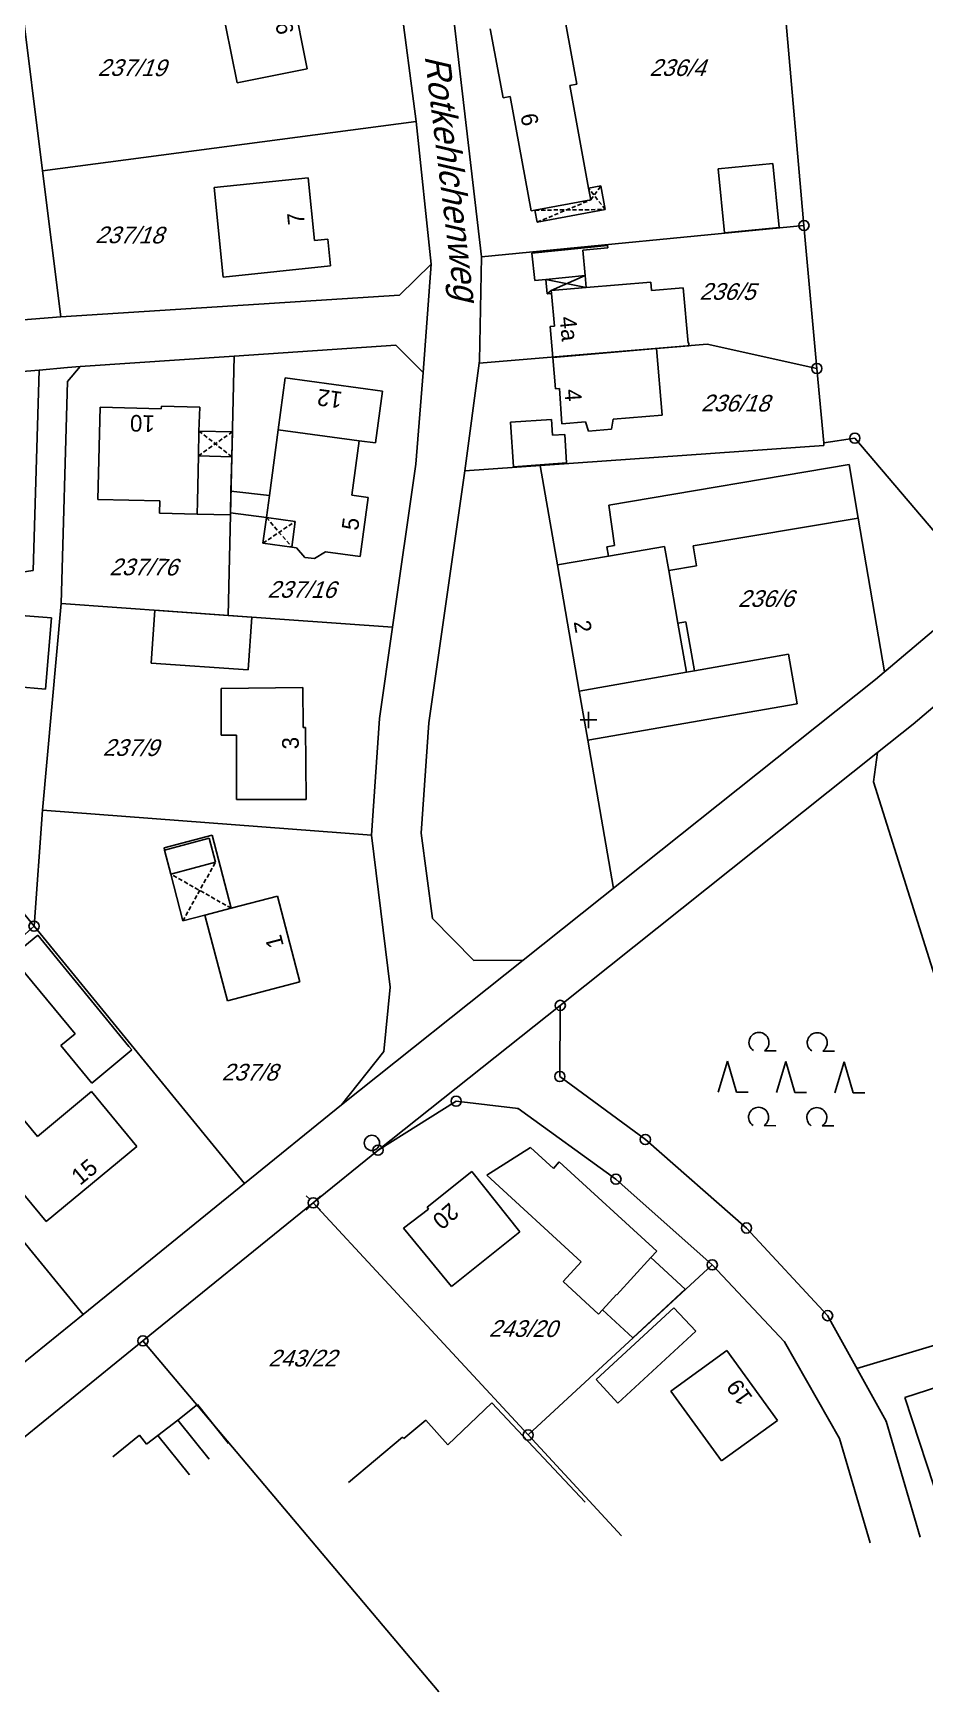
# Model space of a CAD drawing. Extents: x 4459737 to 4461180, y 5304018 to 5304640.
# Drawn here: x 4460733.3 to 4460840.4, y 5304083.2 to 5304282.5 of the extents above; entities that cross this region are included whole.
import ezdxf

# ---------------------------------------------------------------- set-up
doc = ezdxf.new("R2010")
doc.units = 0
doc.header["$MEASUREMENT"] = 0
doc.linetypes.add('DASHED', pattern=[0.75, 0.5, -0.25])
for name, color, linetype in [('1', 7, 'CONTINUOUS'), ('10', 7, 'CONTINUOUS'), ('14', 7, 'CONTINUOUS'), ('15', 7, 'CONTINUOUS'), ('3', 7, 'CONTINUOUS'), ('4', 7, 'CONTINUOUS'), ('5', 7, 'CONTINUOUS'), ('6', 7, 'CONTINUOUS'), ('7', 7, 'CONTINUOUS'), ('8', 7, 'CONTINUOUS'), ('9', 7, 'CONTINUOUS')]:
    doc.layers.add(name, color=color, linetype=linetype)
doc.styles.add('txt', font='TXT', dxfattribs={"height": 0.2})

# ---------------------------------------------------------------- blocks, each defined once
blk = doc.blocks.new('3')
at = {"layer": '1', "color": 2, "linetype": 'CONTINUOUS'}
blk.add_circle((0, 0), 0.917, dxfattribs=at)
blk = doc.blocks.new('10')
at = {"layer": '1', "color": 2, "linetype": 'CONTINUOUS'}
blk.add_circle((0, 0), 0.61, dxfattribs=at)
blk = doc.blocks.new('400')
at = {"layer": '15', "color": 7, "linetype": 'CONTINUOUS'}
for p, q in [((-1, 0), (0, 0)), ((0, 0), (0, 1)), ((0, 0), (1, 0)), ((0, -1), (0, 0))]:
    blk.add_line(p, q, dxfattribs=at)
blk = doc.blocks.new('200')
at = {"layer": '9', "color": 3, "linetype": 'CONTINUOUS'}
for p, q in [((-2.586837, 3.149885), (-1.186839, 3.149885)), ((4.413153, 3.149885), (5.813151, 3.149885)), ((-6.99999, 1.849997), (-8.099988, -1.849997)), ((-6.99999, 1.849997), (-5.899991, -1.849997)), ((0, 1.849997), (-1.099998, -1.849997)), ((0, 1.849997), (1.099998, -1.849997)), ((6.99999, 1.849997), (5.899991, -1.849997)), ((6.99999, 1.849997), (8.099988, -1.849997)), ((-5.899991, -1.849997), (-4.499993, -1.849997)), ((1.099998, -1.849997), (2.499996, -1.849997)), ((8.099988, -1.849997), (9.499986, -1.849997)), ((-2.586837, -5.850101), (-1.186839, -5.850101)), ((4.413153, -5.850101), (5.813151, -5.850101))]:
    blk.add_line(p, q, dxfattribs=at)
for centre in [(-3.249995, 4.149994), (3.749994, 4.149994), (-3.249995, -4.849993), (3.749994, -4.849993)]:
    blk.add_arc(centre, 1.199998, 303.547812, 236.700279, dxfattribs=at)
blk = doc.blocks.new('30')
at = {"layer": '1', "color": 2, "linetype": 'CONTINUOUS'}
for p, q in [((-0.86267, 0.86267), (-0.431335, 0.431335)), ((0.431335, 0.431335), (0.86267, 0.86267)), ((-0.86267, -0.86267), (-0.431335, -0.431335)), ((0.431335, -0.431335), (0.86267, -0.86267))]:
    blk.add_line(p, q, dxfattribs=at)
blk.add_circle((0, 0), 0.61, dxfattribs=at)

msp = doc.modelspace()

# ---------------------------------------------------------------- linework, layer by layer
at = {"layer": '1', "color": 2, "linetype": 'CONTINUOUS'}
for p in [(4460791.53, 5304153.31), (4460823.55, 5304125.28), (4460835.74, 5304115.75), (4460830.13, 5304113.68)]:
    msp.add_point(p, dxfattribs=at)
at = {"layer": '10', "color": 30, "linetype": 'CONTINUOUS'}
for p, q in [((4460796.25, 5304218.63), (4460794.18, 5304230.58)), ((4460832.41, 5304224.24), (4460835.55, 5304205.77)), ((4460799.9, 5304197.57), (4460802.98, 5304179.77))]:
    msp.add_line(p, q, dxfattribs=at)
at = {"layer": '3', "color": 7, "linetype": 'CONTINUOUS'}
for p, q in [((4460779.27, 5304271.93), (4460775.8, 5304298.69)), ((4460734.38, 5304265.97), (4460731.31, 5304290.77)), ((4460825.88, 5304259.41), (4460823.34, 5304288.4)), ((4460784.03, 5304282.44), (4460783.52, 5304286.49)), ((4460787.12, 5304255.64), (4460784.03, 5304282.44)), ((4460779.27, 5304271.93), (4460734.38, 5304265.97)), ((4460781.1, 5304254.78), (4460779.27, 5304271.93)), ((4460736.6, 5304248.44), (4460734.38, 5304265.97)), ((4460787.12, 5304255.64), (4460825.88, 5304259.41)), ((4460825.88, 5304259.41), (4460827.43, 5304242.24)), ((4460781.1, 5304254.78), (4460777.27, 5304251.03)), ((4460780.11, 5304241.74), (4460781.1, 5304254.78)), ((4460787.12, 5304255.64), (4460786.91, 5304243.14)), ((4460777.27, 5304251.03), (4460736.6, 5304248.44)), ((4460731.08, 5304248.02), (4460736.6, 5304248.44)), ((4460776.83, 5304245.02), (4460757.41, 5304243.71)), ((4460780.11, 5304241.74), (4460776.83, 5304245.02)), ((4460814.25, 5304245.15), (4460786.87, 5304242.87)), ((4460827.43, 5304242.24), (4460814.25, 5304245.15)), ((4460737.38, 5304240.66), (4460738.9, 5304242.46)), ((4460738.9, 5304242.46), (4460737.4, 5304242.36)), ((4460738.9, 5304242.46), (4460757.41, 5304243.71)), ((4460756.68, 5304212.55), (4460757.41, 5304243.71)), ((4460785.12, 5304229.95), (4460786.87, 5304242.87)), ((4460786.91, 5304243.14), (4460786.87, 5304242.87)), ((4460733.97, 5304242.04), (4460724.12, 5304241.29)), ((4460733.27, 5304217.95), (4460733.97, 5304242.04)), ((4460733.97, 5304242.04), (4460737.4, 5304242.36)), ((4460736.62, 5304213.98), (4460737.38, 5304240.66)), ((4460779.24, 5304230.74), (4460780.11, 5304241.74)), ((4460827.43, 5304242.24), (4460828.26, 5304233.29)), ((4460785.12, 5304229.95), (4460828.27, 5304232.97)), ((4460828.26, 5304233.29), (4460832, 5304233.87)), ((4460828.27, 5304232.97), (4460828.26, 5304233.29)), ((4460847.36, 5304215.78), (4460832, 5304233.87)), ((4460779.24, 5304230.74), (4460776.45, 5304211.14)), ((4460785.12, 5304229.95), (4460780.81, 5304199.67)), ((4460733.27, 5304217.95), (4460696.93, 5304212.81)), ((4460839, 5304199.51), (4460859.83, 5304217.26)), ((4460834.49, 5304204.87), (4460847.36, 5304215.78)), ((4460736.62, 5304213.98), (4460734.38, 5304189.17)), ((4460736.62, 5304213.98), (4460756.68, 5304212.55)), ((4460776.45, 5304211.14), (4460756.68, 5304212.55)), ((4460774.86, 5304200.19), (4460776.45, 5304211.14)), ((4460834.49, 5304204.87), (4460792.16, 5304171.15)), ((4460774.86, 5304200.19), (4460773.93, 5304186.17)), ((4460779.88, 5304186.41), (4460780.81, 5304199.67)), ((4460839, 5304199.51), (4460834.7, 5304196.09)), ((4460796.6, 5304165.71), (4460834.7, 5304196.09)), ((4460834.7, 5304196.09), (4460834.25, 5304192.58)), ((4460845.04, 5304158.18), (4460834.25, 5304192.58)), ((4460733.37, 5304175.22), (4460734.38, 5304189.17)), ((4460734.38, 5304189.17), (4460773.93, 5304186.17)), ((4460733.37, 5304175.22), (4460723.64, 5304187.14)), ((4460776.15, 5304167.91), (4460773.93, 5304186.17)), ((4460781.26, 5304176.13), (4460779.88, 5304186.41)), ((4460730.85, 5304172.98), (4460733.37, 5304175.22)), ((4460758.65, 5304144.29), (4460733.37, 5304175.22)), ((4460786.22, 5304171.12), (4460781.26, 5304176.13)), ((4460770.3, 5304153.74), (4460792.16, 5304171.15)), ((4460786.22, 5304171.12), (4460792.16, 5304171.15)), ((4460775.41, 5304160.18), (4460776.15, 5304167.91)), ((4460796.6, 5304165.71), (4460774.7, 5304148.31)), ((4460796.54, 5304157.17), (4460796.6, 5304165.71)), ((4460770.3, 5304153.74), (4460775.41, 5304160.18)), ((4460739.27, 5304128.58), (4460714.67, 5304158.62)), ((4460806.82, 5304149.59), (4460796.54, 5304157.17)), ((4460770.3, 5304153.74), (4460758.65, 5304144.29)), ((4460784.08, 5304154.19), (4460774.7, 5304148.31)), ((4460791.53, 5304153.31), (4460784.08, 5304154.19)), ((4460803.29, 5304144.82), (4460791.53, 5304153.31)), ((4460818.98, 5304138.96), (4460806.82, 5304149.59)), ((4460766.92, 5304141.98), (4460774.7, 5304148.31)), ((4460814.86, 5304134.53), (4460803.29, 5304144.82)), ((4460739.27, 5304128.58), (4460758.65, 5304144.29)), ((4460766.92, 5304141.98), (4460746.46, 5304125.4)), ((4460766.92, 5304141.98), (4460792.75, 5304114.09)), ((4460828.72, 5304128.43), (4460818.98, 5304138.96)), ((4460792.75, 5304114.09), (4460814.86, 5304134.53)), ((4460823.55, 5304125.28), (4460814.86, 5304134.53)), ((4460739.27, 5304128.58), (4460719.93, 5304112.9)), ((4460835.74, 5304115.75), (4460828.72, 5304128.43)), ((4460723.09, 5304106.47), (4460746.46, 5304125.4)), ((4460781.99, 5304083.23), (4460746.46, 5304125.4)), ((4460830.13, 5304113.68), (4460823.55, 5304125.28)), ((4460839.86, 5304101.82), (4460835.74, 5304115.75)), ((4460792.75, 5304114.09), (4460803.96, 5304101.99)), ((4460830.13, 5304113.68), (4460833.84, 5304101.12))]:
    msp.add_line(p, q, dxfattribs=at)
at = {"layer": '5', "color": 1, "linetype": 'CONTINUOUS'}
for p, q in [((4460764.16, 5304288.38), (4460766.17, 5304278.25)), ((4460757.76, 5304276.56), (4460755.73, 5304286.69)), ((4460797.08, 5304284.67), (4460798.6, 5304276.4)), ((4460789.72, 5304274.75), (4460788.19, 5304283.03)), ((4460766.17, 5304278.25), (4460757.76, 5304276.56)), ((4460798.6, 5304276.4), (4460797.74, 5304276.24)), ((4460790.57, 5304274.9), (4460789.72, 5304274.75)), ((4460793.1, 5304261.18), (4460790.57, 5304274.9)), ((4460797.74, 5304276.24), (4460800.01, 5304263.91)), ((4460815.58, 5304266.24), (4460822.14, 5304266.88)), ((4460822.14, 5304266.88), (4460822.89, 5304259.18)), ((4460755, 5304263.98), (4460766.32, 5304265.13)), ((4460766.32, 5304265.13), (4460767.08, 5304257.63)), ((4460816.33, 5304258.54), (4460815.58, 5304266.24)), ((4460756.1, 5304253.19), (4460755, 5304263.98)), ((4460800.27, 5304262.5), (4460793.56, 5304261.26)), ((4460800.01, 5304263.91), (4460800.27, 5304262.5)), ((4460793.56, 5304261.26), (4460793.1, 5304261.18)), ((4460822.89, 5304259.18), (4460816.33, 5304258.54)), ((4460767.08, 5304257.63), (4460768.67, 5304257.79)), ((4460768.67, 5304257.79), (4460769, 5304254.55)), ((4460793.17, 5304256.09), (4460802.28, 5304257)), ((4460802.3, 5304256.72), (4460799.31, 5304256.45)), ((4460799.31, 5304256.45), (4460799.59, 5304253.42)), ((4460802.28, 5304257), (4460802.3, 5304256.72)), ((4460769, 5304254.55), (4460756.1, 5304253.19)), ((4460793.53, 5304252.8), (4460793.17, 5304256.09)), ((4460794.88, 5304252.92), (4460793.53, 5304252.8)), ((4460799.72, 5304251.95), (4460807.47, 5304252.61)), ((4460807.47, 5304252.61), (4460807.56, 5304251.59)), ((4460795.9, 5304247.32), (4460795.54, 5304251.24)), ((4460807.56, 5304251.59), (4460811.37, 5304251.93)), ((4460811.37, 5304251.93), (4460811.96, 5304245.29)), ((4460795.39, 5304247.27), (4460795.9, 5304247.32)), ((4460795.69, 5304243.54), (4460795.39, 5304247.27)), ((4460795.69, 5304243.54), (4460808.18, 5304244.63)), ((4460812.05, 5304244.97), (4460808.18, 5304244.63)), ((4460808.18, 5304244.63), (4460808.83, 5304236.63)), ((4460811.96, 5304245.29), (4460812.03, 5304245.3)), ((4460812.03, 5304245.3), (4460812.05, 5304244.97)), ((4460796.03, 5304239.81), (4460795.69, 5304243.54)), ((4460762.71, 5304234.85), (4460763.56, 5304241.1)), ((4460763.56, 5304241.1), (4460775.25, 5304239.51)), ((4460775.25, 5304239.51), (4460774.4, 5304233.29)), ((4460796.52, 5304239.84), (4460796.03, 5304239.81)), ((4460796.78, 5304235.6), (4460796.52, 5304239.84)), ((4460741.05, 5304226.51), (4460741.31, 5304237.57)), ((4460741.31, 5304237.57), (4460748.66, 5304237.4)), ((4460748.66, 5304237.4), (4460748.67, 5304237.71)), ((4460748.67, 5304237.71), (4460753.28, 5304237.6)), ((4460753.28, 5304237.6), (4460753.19, 5304234.72)), ((4460808.83, 5304236.63), (4460802.97, 5304236.13)), ((4460753.19, 5304234.72), (4460753.13, 5304231.74)), ((4460761.65, 5304226.96), (4460762.71, 5304234.85)), ((4460762.71, 5304234.85), (4460772.44, 5304233.53)), ((4460790.61, 5304235.79), (4460795.55, 5304236.12)), ((4460790.96, 5304230.43), (4460790.61, 5304235.79)), ((4460795.55, 5304236.12), (4460795.68, 5304234.22)), ((4460799.61, 5304235.84), (4460796.78, 5304235.6)), ((4460800, 5304234.7), (4460799.61, 5304235.84)), ((4460802.76, 5304234.94), (4460800, 5304234.7)), ((4460802.97, 5304236.13), (4460802.76, 5304234.94)), ((4460772.44, 5304233.53), (4460771.56, 5304227.01)), ((4460774.4, 5304233.29), (4460772.44, 5304233.53)), ((4460795.68, 5304234.22), (4460797.13, 5304234.32)), ((4460797.13, 5304234.32), (4460797.36, 5304230.89)), ((4460753.13, 5304231.74), (4460753.01, 5304226.24)), ((4460753.13, 5304231.74), (4460757.13, 5304231.64)), ((4460757.13, 5304231.64), (4460757.03, 5304227.51)), ((4460797.36, 5304230.89), (4460790.96, 5304230.43)), ((4460802.43, 5304225.8), (4460831.31, 5304230.71)), ((4460831.31, 5304230.71), (4460832.41, 5304224.24)), ((4460748.48, 5304226.34), (4460741.05, 5304226.51)), ((4460757.03, 5304227.51), (4460756.97, 5304224.9)), ((4460757.03, 5304227.51), (4460761.65, 5304226.96)), ((4460761.65, 5304226.96), (4460761.29, 5304224.33)), ((4460771.56, 5304227.01), (4460773.53, 5304226.74)), ((4460773.53, 5304226.74), (4460772.57, 5304219.65)), ((4460748.45, 5304224.84), (4460748.48, 5304226.34)), ((4460752.97, 5304224.74), (4460748.45, 5304224.84)), ((4460753.01, 5304226.24), (4460752.97, 5304224.74)), ((4460756.96, 5304224.65), (4460752.97, 5304224.74)), ((4460756.97, 5304224.9), (4460756.96, 5304224.65)), ((4460761.29, 5304224.33), (4460756.97, 5304224.9)), ((4460803.13, 5304220.95), (4460802.43, 5304225.8)), ((4460764.76, 5304223.86), (4460761.29, 5304224.33)), ((4460764.35, 5304220.77), (4460764.76, 5304223.86)), ((4460832.41, 5304224.24), (4460812.57, 5304220.94)), ((4460764.91, 5304220.69), (4460764.35, 5304220.77)), ((4460765.92, 5304219.54), (4460764.91, 5304220.69)), ((4460802.2, 5304220.81), (4460803.13, 5304220.95)), ((4460802.39, 5304219.69), (4460802.2, 5304220.81)), ((4460802.39, 5304219.69), (4460809.13, 5304220.86)), ((4460809.13, 5304220.86), (4460809.63, 5304217.95)), ((4460812.57, 5304220.94), (4460812.98, 5304218.51)), ((4460767.06, 5304219.39), (4460765.92, 5304219.54)), ((4460768.41, 5304220.22), (4460767.06, 5304219.39)), ((4460772.57, 5304219.65), (4460768.41, 5304220.22)), ((4460796.25, 5304218.63), (4460802.39, 5304219.69)), ((4460798.88, 5304203.47), (4460796.25, 5304218.63)), ((4460812.98, 5304218.51), (4460809.63, 5304217.95)), ((4460809.63, 5304217.95), (4460810.73, 5304211.64)), ((4460731.83, 5304212.57), (4460735.48, 5304212.26)), ((4460747.45, 5304206.82), (4460747.88, 5304213.18)), ((4460747.88, 5304213.18), (4460759.53, 5304212.35)), ((4460735.48, 5304212.26), (4460734.74, 5304203.7)), ((4460759.53, 5304212.35), (4460759.1, 5304206.03)), ((4460810.73, 5304211.64), (4460811.69, 5304211.81)), ((4460810.73, 5304211.64), (4460811.75, 5304205.76)), ((4460811.69, 5304211.81), (4460812.71, 5304205.92)), ((4460759.1, 5304206.03), (4460747.45, 5304206.82)), ((4460812.71, 5304205.92), (4460824.04, 5304207.89)), ((4460824.04, 5304207.89), (4460825.07, 5304201.93)), ((4460811.75, 5304205.76), (4460798.88, 5304203.47)), ((4460812.71, 5304205.92), (4460811.75, 5304205.76)), ((4460734.74, 5304203.7), (4460731.1, 5304204.01)), ((4460755.87, 5304203.78), (4460765.66, 5304203.9)), ((4460755.87, 5304198.16), (4460755.87, 5304203.78)), ((4460765.66, 5304203.9), (4460765.72, 5304199.11)), ((4460799.9, 5304197.57), (4460798.88, 5304203.47)), ((4460825.07, 5304201.93), (4460799.9, 5304197.57)), ((4460765.72, 5304199.11), (4460765.97, 5304199.11)), ((4460765.97, 5304199.11), (4460766.08, 5304190.44)), ((4460757.7, 5304198.16), (4460755.87, 5304198.16)), ((4460757.71, 5304190.43), (4460757.7, 5304198.16)), ((4460766.08, 5304190.44), (4460757.71, 5304190.43)), ((4460749.06, 5304184.36), (4460754.43, 5304185.8)), ((4460754.43, 5304185.8), (4460755.18, 5304182.93)), ((4460749.8, 5304181.48), (4460749.06, 5304184.36)), ((4460755.18, 5304182.93), (4460749.8, 5304181.48)), ((4460757.06, 5304177.38), (4460762.61, 5304178.84)), ((4460762.61, 5304178.84), (4460765.31, 5304168.55)), ((4460753.88, 5304176.55), (4460757.06, 5304177.38)), ((4460756.6, 5304166.25), (4460753.88, 5304176.55)), ((4460730.68, 5304171.54), (4460733.81, 5304174.13)), ((4460733.81, 5304174.13), (4460744.78, 5304160.78)), ((4460738.32, 5304162.31), (4460730.68, 5304171.54)), ((4460765.31, 5304168.55), (4460756.6, 5304166.25)), ((4460736.6, 5304160.88), (4460738.32, 5304162.31)), ((4460740.33, 5304156.38), (4460736.6, 5304160.88)), ((4460744.78, 5304160.78), (4460745.13, 5304160.36)), ((4460745.13, 5304160.36), (4460740.33, 5304156.38)), ((4460733.78, 5304149.97), (4460740.28, 5304155.35)), ((4460740.28, 5304155.35), (4460745.73, 5304148.77)), ((4460731.51, 5304152.72), (4460733.78, 5304149.97)), ((4460734.81, 5304139.73), (4460727.09, 5304149.06)), ((4460745.73, 5304148.77), (4460734.81, 5304139.73)), ((4460787.77, 5304145.29), (4460793.02, 5304148.62)), ((4460793.02, 5304148.62), (4460795.78, 5304146.1)), ((4460795.78, 5304146.1), (4460796.46, 5304146.91)), ((4460796.46, 5304146.91), (4460808.19, 5304136.17)), ((4460780.59, 5304141.45), (4460785.96, 5304145.73)), ((4460785.96, 5304145.73), (4460791.74, 5304138.49)), ((4460799.09, 5304134.88), (4460787.77, 5304145.29)), ((4460777.76, 5304138.93), (4460780.78, 5304141.21)), ((4460780.78, 5304141.21), (4460780.59, 5304141.45)), ((4460783.52, 5304131.92), (4460777.76, 5304138.93)), ((4460791.74, 5304138.49), (4460783.52, 5304131.92)), ((4460796.93, 5304132.53), (4460799.09, 5304134.88)), ((4460803.4, 5304130.92), (4460807.47, 5304135.41)), ((4460808.19, 5304136.17), (4460807.47, 5304135.41)), ((4460807.47, 5304135.41), (4460811.61, 5304131.6)), ((4460801.19, 5304128.61), (4460796.93, 5304132.53)), ((4460801.67, 5304129.13), (4460803.34, 5304130.97)), ((4460803.34, 5304130.97), (4460803.4, 5304130.92)), ((4460811.61, 5304131.6), (4460805.33, 5304125.77)), ((4460800.9, 5304120.76), (4460810.26, 5304129.38)), ((4460801.67, 5304129.13), (4460801.19, 5304128.61)), ((4460805.33, 5304125.77), (4460801.67, 5304129.13)), ((4460810.26, 5304129.38), (4460812.87, 5304126.55)), ((4460812.87, 5304126.55), (4460803.51, 5304117.93)), ((4460809.88, 5304119.37), (4460816.61, 5304124.25)), ((4460816.61, 5304124.25), (4460822.7, 5304115.85)), ((4460838, 5304118.59), (4460845.51, 5304121.05)), ((4460803.51, 5304117.93), (4460800.9, 5304120.76)), ((4460815.97, 5304110.97), (4460809.88, 5304119.37)), ((4460750.63, 5304115.89), (4460753, 5304117.75)), ((4460753, 5304117.75), (4460756.74, 5304113.06)), ((4460783.1, 5304112.9), (4460788.39, 5304117.95)), ((4460788.39, 5304117.95), (4460799.59, 5304106)), ((4460842.36, 5304105.28), (4460838, 5304118.59)), ((4460748.24, 5304114.01), (4460750.63, 5304115.89)), ((4460750.63, 5304115.89), (4460754.4, 5304111.19)), ((4460777.8, 5304113.67), (4460780.45, 5304115.89)), ((4460780.45, 5304115.89), (4460783.1, 5304112.9)), ((4460822.7, 5304115.85), (4460815.97, 5304110.97)), ((4460742.84, 5304111.47), (4460746.05, 5304114.06)), ((4460746.05, 5304114.06), (4460746.9, 5304112.97)), ((4460746.9, 5304112.97), (4460748.24, 5304114.01)), ((4460748.24, 5304114.01), (4460752.04, 5304109.31)), ((4460771.15, 5304108.4), (4460777.65, 5304113.84)), ((4460777.65, 5304113.84), (4460777.8, 5304113.67))]:
    msp.add_line(p, q, dxfattribs=at)
at = {"layer": '6', "color": 1, "linetype": 'DASHED'}
for p, q in [((4460793.82, 5304259.82), (4460800.27, 5304262.5)), ((4460802.01, 5304261.33), (4460800.01, 5304263.91)), ((4460800.27, 5304262.5), (4460801.49, 5304264.18)), ((4460793.56, 5304261.26), (4460802.01, 5304261.33)), ((4460753.13, 5304231.74), (4460757.2, 5304234.63)), ((4460757.13, 5304231.64), (4460753.19, 5304234.72)), ((4460760.87, 5304221.24), (4460764.76, 5304223.86)), ((4460761.29, 5304224.33), (4460764.35, 5304220.77)), ((4460751.23, 5304175.85), (4460755.18, 5304182.93)), ((4460757.06, 5304177.38), (4460749.8, 5304181.48))]:
    msp.add_line(p, q, dxfattribs=at)
at = {"layer": '6', "color": 1, "linetype": 'CONTINUOUS'}
for p, q in [((4460800.01, 5304263.91), (4460801.49, 5304264.18)), ((4460802.01, 5304261.33), (4460801.49, 5304264.18)), ((4460793.56, 5304261.26), (4460793.82, 5304259.82)), ((4460793.82, 5304259.82), (4460802.01, 5304261.33)), ((4460794.88, 5304252.92), (4460799.59, 5304253.42)), ((4460795.03, 5304251.19), (4460794.88, 5304252.92)), ((4460794.88, 5304252.92), (4460799.72, 5304251.95)), ((4460799.59, 5304253.42), (4460795.51, 5304251.59)), ((4460799.59, 5304253.42), (4460799.72, 5304251.95)), ((4460795.51, 5304251.59), (4460795.03, 5304251.19)), ((4460795.54, 5304251.24), (4460795.03, 5304251.19)), ((4460799.72, 5304251.95), (4460795.51, 5304251.59)), ((4460795.51, 5304251.59), (4460795.54, 5304251.24)), ((4460753.19, 5304234.72), (4460757.2, 5304234.63)), ((4460757.13, 5304231.64), (4460757.2, 5304234.63)), ((4460760.87, 5304221.24), (4460761.29, 5304224.33)), ((4460760.87, 5304221.24), (4460764.35, 5304220.77)), ((4460748.99, 5304184.64), (4460754.79, 5304186.16)), ((4460748.99, 5304184.64), (4460749.06, 5304184.36)), ((4460754.79, 5304186.16), (4460757.06, 5304177.38)), ((4460751.23, 5304175.85), (4460749.8, 5304181.48)), ((4460753.88, 5304176.55), (4460751.23, 5304175.85))]:
    msp.add_line(p, q, dxfattribs=at)
at = {"layer": '8', "color": 30, "linetype": 'CONTINUOUS'}
msp.add_line((4460872.43, 5304134.13), (4460832.24, 5304122.08), dxfattribs=at)

# ---------------------------------------------------------------- block references
at = {"layer": '1', "color": 2, "linetype": 'CONTINUOUS'}
for name, p in [('10', (4460825.88, 5304259.41)), ('10', (4460827.43, 5304242.24)), ('10', (4460832, 5304233.87)), ('10', (4460733.37, 5304175.22)), ('10', (4460796.6, 5304165.71)), ('10', (4460796.6, 5304165.71)), ('10', (4460796.54, 5304157.17)), ('10', (4460796.54, 5304157.17)), ('10', (4460784.08, 5304154.19)), ('10', (4460784.08, 5304154.19)), ('3', (4460773.97, 5304149.18)), ('10', (4460774.7, 5304148.31)), ('10', (4460774.7, 5304148.31)), ('10', (4460806.82, 5304149.59)), ('10', (4460806.82, 5304149.59)), ('10', (4460803.29, 5304144.82)), ('10', (4460803.29, 5304144.82)), ('30', (4460766.92, 5304141.98)), ('10', (4460818.98, 5304138.96)), ('10', (4460818.98, 5304138.96)), ('10', (4460814.86, 5304134.53)), ('10', (4460814.86, 5304134.53)), ('10', (4460828.72, 5304128.43)), ('10', (4460828.72, 5304128.43)), ('10', (4460746.46, 5304125.4)), ('10', (4460746.46, 5304125.4)), ('10', (4460792.75, 5304114.09)), ('10', (4460792.75, 5304114.09))]:
    msp.add_blockref(name, p, dxfattribs=at)
at = {"layer": '15', "color": 7, "linetype": 'CONTINUOUS'}
msp.add_blockref('400', (4460800, 5304200), dxfattribs=at)
at = {"layer": '9', "color": 3, "linetype": 'CONTINUOUS', "xscale": 1.000001, "yscale": 1.000001, "rotation": 359.682234}
msp.add_blockref('200', (4460823.7, 5304157.1), dxfattribs=at)

# ---------------------------------------------------------------- texts
at = {"layer": '14', "color": 7, "linetype": 'CONTINUOUS', "style": 'txt', "oblique": 20}
msp.add_text('Rotkehlchenweg', height=3, rotation=276.9615, dxfattribs=at).set_placement((4460780.3, 5304279.8))
at = {"layer": '4', "color": 2, "linetype": 'CONTINUOUS', "style": 'txt', "oblique": 20}
for s, p in [('237/19', (4460741, 5304277.4)), ('236/4', (4460807.3, 5304277.4)), ('237/18', (4460740.7, 5304257.3)), ('236/5', (4460813.3, 5304250.5)), ('236/18', (4460813.5, 5304237.1)), ('237/76', (4460742.4, 5304217.4)), ('237/16', (4460761.4, 5304214.7)), ('237/9', (4460741.6, 5304195.7)), ('237/8', (4460755.9, 5304156.7)), ('243/20', (4460788, 5304125.9))]:
    msp.add_text(s, height=2, rotation=359.7012, dxfattribs=at).set_placement(p)
for s, p in [('236/6', (4460817.93, 5304213.59)), ('243/22', (4460761.49, 5304122.32))]:
    msp.add_text(s, height=2, dxfattribs=at).set_placement(p)
at = {"layer": '7', "color": 1, "linetype": 'CONTINUOUS', "style": 'txt'}
for s, rotation, p in [('9', 101.2239, (4460764.6, 5304282.6)), ('6', 280.4778, (4460791.8, 5304272.7)), ('7', 95.7861, (4460765.9, 5304259.6)), ('4a', 275.7105, (4460796.5, 5304248.4)), ('12', 172.2618, (4460770.5, 5304239.4)), ('4', 273.6441, (4460797.1, 5304239.7)), ('10', 178.6806, (4460747.9, 5304236.6)), ('5', 82.359, (4460772.3, 5304222.7)), ('2', 279.8424, (4460798.2, 5304211.8)), ('3', 91.6596, (4460765.2, 5304196.5)), ('1', 104.7033, (4460763.4, 5304172.9)), ('15', 39.6198, (4460738.9, 5304144)), ('20', 221.0607, (4460783.3, 5304142.1)), ('19', 125.9226, (4460819.8, 5304118.6))]:
    msp.add_text(s, height=2, rotation=rotation, dxfattribs=at).set_placement(p)

doc.saveas('drawing.dxf')
